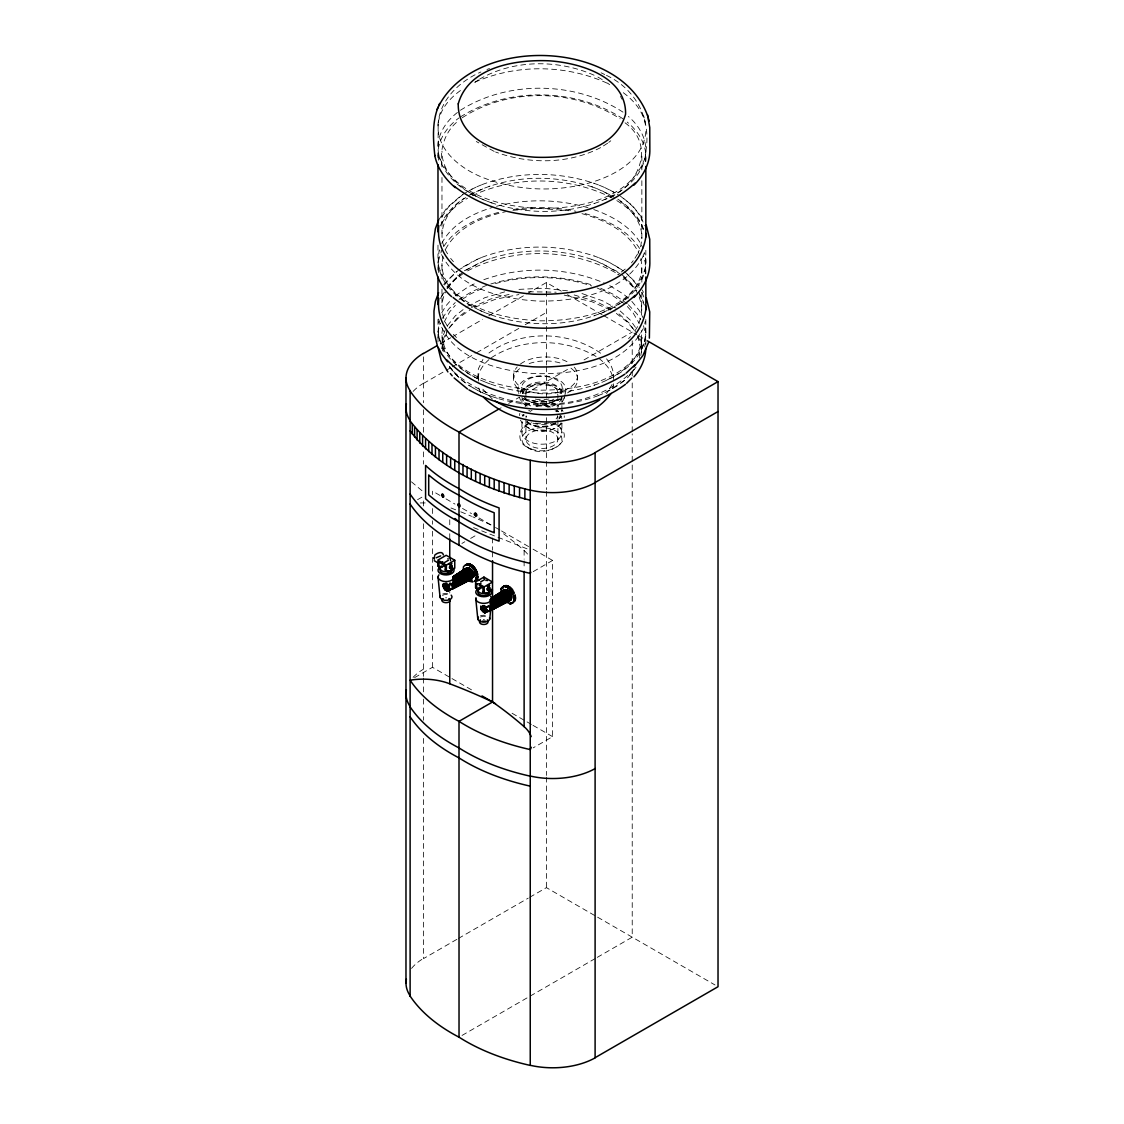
<?xml version="1.0" encoding="UTF-8"?>
<svg xmlns="http://www.w3.org/2000/svg" width="1124" height="1124" viewBox="0 0 1124 1124"><rect width="100%" height="100%" fill="white"/><g stroke="black" fill="none" stroke-linecap="round" stroke-linejoin="round"><path stroke-width="0.75" stroke-dasharray="5 3.75" d="M645.822 151.6L645.836 151.15C651.414 118.512 635.748 88.866 605.906 75.111M645.822 263.887L645.836 250.315M645.822 333.238L645.836 318.05M641.832 348.637L641.298 330.54M446.256 583.089C456.527 592.812 439.807 594.034 443.179 583.061M438.163 124.076L438.079 150.195M437.981 145.98C438.472 131.691 447.928 119.453 459.028 111.234M437.981 157.824C436.491 141.694 446.411 126.984 459.028 117.894M441.971 166.956C439.315 149.815 444.5 131.452 458.592 120.675M438.079 262.482L439.048 250.764M437.981 270.097L438.318 261.175L441.746 250.104M447.605 253.827C434.061 233.947 447.057 208.052 466.165 197.403M441.971 278.864L441.971 263.466L443.011 256.258M438.079 331.833L438.81 321.366M437.981 341.808L438.318 330.526L440.201 323.094M447.605 326.48C441.072 316.294 440.088 302.82 445.61 291.973M442.533 350.913L441.971 332.816L443.011 325.609M441.971 343.34L443.011 336.132L445.61 329.079M441.648 348.707L443.797 337.917L447.169 330.962M488.954 359.638C482.842 364.836 477.939 372.156 477.658 380.39L478.36 368.841L482.927 359.427M519.527 415.585L519.836 413.295M564.22 417.51L564.276 415.88M613.353 379.575C614.533 371.679 611.077 363.783 605.808 358.022M613.563 383.776L612.116 391.082M625.056 122.811C657.624 146.626 636.985 189.464 604.094 199.679M645.836 131.508C643.687 159.847 614.589 175.653 590.184 182.72C555.678 192.274 517.995 190.954 484.486 178.168C460.868 169.317 433.808 148.747 438.486 120.324C441.915 97.633 460.756 80.788 480.889 71.992M645.513 161.589C647.817 146.148 638.741 131.536 627.192 122.08M641.846 180.697L641.846 238.555L640.806 245.763L638.221 252.816M640.736 258.787C647.368 285.482 621.446 306.093 599.064 314.06M641.846 292.395L641.523 314.832L638.221 325.468M645.513 273.877L645.274 262.58L643.083 255.12M641.846 337.79C640.764 358.865 621.937 373.463 604.094 381.317M643.518 325.707L645.766 335.697L644.769 346.965M480.51 605.611C478.824 615.109 492.748 615.081 484.95 605.653M645.429 155.73C647.958 140.641 639.64 125.972 628.386 116.489M641.467 352.5L641.776 344.703L639.191 333.898M438.318 122.572C440.482 108.03 451.244 96.495 463.13 88.712M645.513 154.915C642.226 178.646 619.97 194.059 599.064 201.772M645.513 267.203C633.725 310.955 579.043 321.085 539.857 320.818C501.669 319.118 450.921 307.344 438.543 265.798M644.769 323.909L645.26 321.408M639.359 357.783L640.301 347.119L637.772 336.483M640.806 355.521L641.523 351.938M645.513 336.554C642.169 360.312 619.998 375.683 599.064 383.41M644.6 341.471L645.836 332.788L645.274 325.257M561.227 393.231L562.028 389.958M564.065 398.486L565.653 392.037M644.769 158.653C629.609 199.412 578.396 208.699 539.857 208.53C502.4 206.83 454.855 195.885 439.442 157.262M643.616 254.937L644.389 252.478M440.482 225.854C444.668 214.192 454.798 204.357 464.198 198.26M440.482 298.506L443.474 292.184M444.121 322.054L449.712 311.769L455.29 305.349M447.015 331.735L443.755 342.216L443.825 351.728M643.097 256.16C624.424 292.844 577.357 301.26 539.857 301.134C502.4 299.42 454.855 288.489 439.442 249.865M612.116 384.436L606.524 393.653M643.097 328.812C623.061 367.379 572.762 375.037 533.338 373.505C497.117 370.611 449.853 358.191 438.543 318.766M643.616 343.986C625.661 381.668 577.666 390.323 539.857 390.168C502.4 388.468 454.855 377.538 439.442 338.9M438.613 220.023L446.818 207.87L461.866 194.944M441.746 217.072L448.743 206.619L463.13 194.283M441.746 223.746C447.24 212.661 457.018 204.371 467.542 198.231M441.746 243.43C451.651 224.21 472.333 213.616 492.214 207.504M445.61 249.205C457.243 227.188 482.393 216.876 505.505 211.748M441.746 296.399L446.031 289.346M441.746 312.795L446.031 305.728L451.82 299.054M442.406 318.261L448.743 309.002L455.248 302.567M637.589 253.968L634.105 259.602M637.589 326.62L634.105 332.268M443.699 246.535C455.965 227.357 478.206 217.578 499.506 212.169M444.472 285.004L448.743 279.286L457.777 270.828M447.478 288.545L452.326 281.927L462.217 272.823M447.478 325.651L455.29 315.872L466.165 307.161M448.855 328.349L456.555 318.71L467.275 310.14M636.043 367.211L628.007 377.299L620.434 383.607M443.657 284.428L456.414 271.558M446.818 286.929L460.137 273.75M446.931 288.208L455.248 279.511L463.13 273.61M449.417 327.59L458.311 318.106L470.169 309.788M631.491 262.875L633.234 260.698M561.972 423.186C551.575 434.665 528.392 433.962 520.398 420.095M634.105 369.374C589.468 416.625 500.222 414.349 453.394 371.426M632.756 371.426L627.262 377.748M628.541 338.675L630.508 336.582M624.719 380.319L607.901 391.321M608.744 142.411L610.782 140.781M455.248 295.893L467.542 287.28L477.236 282.363M488.954 352.992C520.988 329.599 569.489 330.554 601.382 353.751M625.239 269.058L617.652 274.734M491.062 314.931C531.16 328.377 577.497 327.014 615.053 306.599C633.669 296.596 650.543 275.731 644.684 253.406M475.073 82.192L478.388 79.874M460.404 110.264C508.512 79.86 575.839 81.223 623.3 112.344M460.404 116.938C508.512 86.534 575.839 87.883 623.3 119.004M462.217 117.767C508.484 87.461 574.111 88.684 620.167 118.835M607.648 143.184L601.874 146.921M458.1 270.238L477.236 259.307M459.028 299.532L472.263 291.397L486.58 285.356M462.217 299.406L470.408 294.024L484.767 287.196M491.427 357.671C522 337.509 564.782 338.155 596.071 356.477M524.964 406.031C534.771 399.427 548.793 399.694 558.558 406.256M617.048 386.08L603.181 393.569M442.603 584.55L445.427 582.78M442.589 584.817L445.413 583.047M442.589 585.098L445.413 583.342M480.341 606.89L483.165 605.134M479.569 79.144C514.736 58.94 560.272 59.277 596.605 76.376M462.259 194.677L472.263 189.015M463.13 266.936L472.263 261.667M464.423 270.743L484.767 260.613M466.165 270.055L479.723 262.721M467.584 306.29L484.767 297.734L505.505 291.636M442.603 585.379L446.846 582.766M480.355 607.171L483.179 605.429M442.631 585.674L446.874 583.075M480.384 607.466L483.222 605.738M442.687 585.969L446.931 583.384M480.44 607.775L484.683 605.19M442.758 586.278L448.42 582.85M480.51 608.084L484.753 605.513M442.842 586.587L448.504 583.187M480.594 608.393L484.837 605.836M442.926 586.897L450.022 582.668M480.693 608.702L486.355 605.302M443.039 587.206L450.148 583.005M480.805 609.011L486.481 605.639M447.83 584.606L450.822 582.836M443.179 587.515L450.288 583.328M480.932 609.32L486.608 605.962M448.04 584.873L451.033 583.117M443.32 587.824L450.429 583.665M481.072 609.63L488.195 605.457M448.223 585.154L451.23 583.398M485.975 606.946L488.982 605.204M443.46 588.133L450.598 583.988M448.406 585.435L451.412 583.693M481.227 609.925L488.35 605.78M486.158 607.241L489.165 605.499M440.187 343.874L450.808 337.734M452.326 336.863L482.674 319.342M488.743 315.83L525.175 294.811M526.692 293.926L546.419 282.531L561.466 291.228M423.495 383.439L450.808 367.66M452.326 366.789L475.087 353.638M476.604 352.767L519.105 328.236M525.175 324.724L546.419 312.458M498.115 409.501L501.135 407.759M508.666 403.404L519.232 397.306M525.259 393.836L570.486 367.717M584.058 359.877L632.222 332.072M417.566 499.688L423.523 496.246M461.922 543.44L464.83 541.754M470.661 538.396L476.492 535.024M533.226 571.624L552.587 560.44L552.587 736.656L533.226 747.839M414.587 677.632L432.473 667.305L450.485 677.702M456.878 939.341L423.495 958.617L423.495 735.981M458.395 938.456L528.21 898.16M529.727 897.275L546.419 887.637L596.099 916.327M462.048 1035.429L595.748 958.238M597.28 957.353L632.222 937.177L632.222 433.808M443.629 588.428L450.78 584.311M448.574 585.73L451.581 584.002M481.381 610.22L488.533 606.103M486.327 607.536L489.333 605.808M443.811 588.709L450.977 584.62M481.564 610.515L488.729 606.412M448.729 586.04L451.736 584.311M486.481 607.831L489.488 606.117M443.994 588.99L451.174 584.93M481.746 610.796L488.926 606.721M486.622 608.14L489.642 606.426M444.205 589.271L451.384 585.211M481.957 611.063L489.137 607.016M444.401 589.524L451.609 585.492M482.154 611.316L489.362 607.297M444.626 589.777L450.401 586.559M482.379 611.568L489.6 607.55M444.837 590.002L450.64 586.812M482.603 611.807L486.945 609.405M445.076 590.226L450.879 587.037M482.828 612.018L487.184 609.63M445.301 590.423L451.131 587.248M483.053 612.215L487.423 609.84M468.764 195.421C506.32 175.007 552.657 173.644 592.755 187.09M470.408 194.789L484.767 187.961M600.609 147.609C568.519 164.216 529.151 164.469 495.6 152.007M467.542 270.884C514.005 246.606 573.942 247.898 619.071 274.663M471.462 307.555L490.781 298.956L511.856 293.715M445.54 590.606L451.37 587.445M483.292 612.411L487.676 610.037M445.778 590.774L451.623 587.627M483.531 612.566L487.914 610.206M446.017 590.929L450.415 588.569M483.77 612.721L488.167 610.36M446.256 591.055L450.668 588.709M484.008 612.847L486.945 611.287M446.495 591.154L450.921 588.821M484.247 612.959L487.198 611.4M446.734 591.252L451.16 588.906M484.486 613.044L487.437 611.484M446.959 591.308L451.412 588.976M484.711 613.114L487.676 611.554M447.197 591.365L451.651 589.032M447.408 591.379L450.387 589.833M484.95 613.156L487.914 611.596M485.161 613.184L488.139 611.625M447.633 591.393L450.822 589.805M448.04 591.322L451.581 589.51M471.476 189.352L477.236 186.64M474.749 82.263C517.054 63.464 567.999 64.475 609.742 84.37M472.263 195.688C516.604 174.965 571.315 176.173 614.547 199.229M474.721 307.33L495.333 299.321L518.895 294.558M556.83 400.762L562.407 398.542L551.561 401.085L555.958 400.467L554.118 400.72M476.871 186.767L482.477 184.462M476.871 259.433L482.477 257.129M530.092 423.074C518.262 425.589 515.776 442.603 527.465 447.226M598.221 395.634L603.335 393.526M486.945 69.463L489.488 68.536M482.14 184.575C517.785 171.284 558.08 171.284 594.076 183.31M491.062 202.643C526.116 214.572 565.456 214.487 600.174 201.393M482.14 257.241C517.785 243.936 558.08 243.936 594.076 255.963M483.643 260.993C518.361 247.898 557.715 247.814 592.755 259.742M483.84 279.679C522.59 265.868 566.805 267.02 604.656 283.22M491.062 384.282C526.116 396.21 565.456 396.126 600.174 383.045M598.361 395.592C566.861 407.436 530.697 407.998 498.115 398.556M489.01 186.387L490.022 186.05M593.795 203.683L594.807 203.346M489.01 259.04L490.022 258.717M593.795 315.956L594.807 315.633M593.795 385.321L594.807 384.984M490.795 283.979C524.149 273.863 560.721 274.565 593.781 285.58M558.558 399.849L560.525 399.231M496.569 206.282C526.425 198.498 558.403 199.103 588.021 207.701M495.487 283.585C526.861 274.846 560.89 275.647 591.786 285.974M513.317 209.471C534.083 206.338 555.425 206.985 575.98 211.298M512.895 210.343L537.595 208.249L568.674 210.722M518.965 289.374L543.875 288.18L573.17 291.481M553.022 400.889L531.905 400.734L533.226 400.959L522.112 398.275L527.437 400.566M528.435 291.762L556.183 292.184M564.164 295.092L591.941 301.724L611.99 310.744M574.181 294.966L596.31 301.583L615.025 311.137M585.042 213.546C606.524 219.672 628.934 230.308 640.694 250.259M581.951 213.658C604.586 219.897 629.075 231.446 639.191 254.024M581.951 293.533L602.239 300.656L616.107 308.173M492.649 396.8L498.227 398.584M593.781 183.198L599.654 185.376M591.786 186.739L598.207 189.113M593.781 209.556C613.634 216.609 634.287 228.284 643.083 248.446M492.045 202.994C470.127 195.435 446.692 181.61 439.512 158.077M593.781 255.851L599.654 258.028M591.786 259.405L598.207 261.766M485.624 312.908L492.045 315.268M485.624 382.258L492.045 384.633M487.366 394.847L492.776 396.828M473.569 527.62L528.617 549.439M599.331 185.263L605.021 187.638M597.125 188.72L613.128 196.264M494.181 151.403L476.281 141.512M486.706 201.013C465.673 192.766 441.887 176.243 441.971 151.178M599.331 257.916L605.021 260.29M597.125 261.372L617.807 271.783M600.666 288.194L614.547 294.938L627.192 303.719M597.125 287.955L611.751 294.98L623.918 303.424M480.398 310.702L486.706 313.301M480.398 380.053L486.706 382.652M482.308 392.697L487.507 394.889M601.115 72.807L604.712 74.535M604.656 187.511L614.968 192.724M602.239 190.883L616.107 198.414M604.656 260.164L610.501 262.946M602.239 263.55L620.167 273.891M481.578 311.137L475.199 308.201M439.512 339.715C445.371 359.441 463.481 372.69 481.578 380.488M527.058 447.001C544.831 461.795 584.115 436.519 552.221 422.821A19.993 11.549 0 0 1 531.835 422.807M482.463 392.754L477.349 390.309M597.898 77.078L604.136 80.717M609.742 189.942L619.071 195.337M609.742 262.609L622.78 270.378M609.742 285.651L623.3 293.982L630.761 300.263M438.051 262.033C439.681 283.81 458.086 300.08 476.688 308.791M476.688 378.142C459.407 369.445 441.577 353.793 441.971 332.816M477.644 390.435L468.455 385.181M567.494 294.699L602.113 314.692M603.616 315.563L636.732 334.685M638.249 335.556L645.766 339.898M439.976 495.431L432.473 491.09L432.473 494.574M445.989 498.887L454.995 504.1M462.498 508.427L471.504 513.626M479.021 517.967L492.537 525.765A485.961 280.564 0 0 0 476.309 518.347M495.529 527.507L500.039 530.106M501.543 530.964L531.568 548.301M533.071 549.172L552.587 560.44M451.988 678.573L474.511 691.569M512.052 713.248L525.568 721.046M527.072 721.917L531.568 724.516M533.071 725.387L552.587 736.656M597.603 917.184L715.019 984.975M616.809 200.62C628.934 207.996 640.132 218.562 644.389 232.471M614.547 265.222L623.3 270.926M472.066 306.276C456.611 297.495 441.507 282.489 441.971 263.466M473.092 387.963L460.559 379.336L449.488 367.267M619.942 195.745L632.601 205.748L643.49 219.658M617.807 199.131C629.061 206.521 639.331 216.665 643.673 229.689M616.345 313.427L627.628 322.321L635.861 332.226M623.3 92.702C634.653 101.062 644.614 113.187 645.766 127.743M607.55 83.092L609.644 84.736M623.3 198.274C632.657 205.242 640.961 214.431 644.389 225.798M620.167 201.238C632.039 209.893 642.352 223.198 641.846 238.555M624.607 271.657L639.177 285.749M622.204 274.846L636.24 288.503M623.3 277.6L636.83 290.638M620.167 310.997L630.438 320.242L637.561 330.386M619.015 313.905L629.131 323.01L636.156 333.013M598.825 358.387C605.611 363.417 611.582 370.344 613.198 378.844M492.396 399.118L481.929 388.286M464.802 382.553L454.686 373.449L449.642 366.86M411.44 481.831L423.327 491.834M627.192 274.003L639.303 287.491M623.918 276.855L633.177 286.423L637.561 293.28M628.386 304.801L636.83 313.68L640.694 319.609M631.828 301.373L639.303 310.533L643.083 317.797M627.347 306.515L633.177 313.006L639.191 323.375M453.394 334.32L456.47 337.523M450.654 258.365L453.394 261.667M452.48 370.33L448.265 364.738M562.281 410.091L563.054 411.398M620.448 96.439L622.134 99.348M642.057 289.837L643.49 292.31M638.699 292.001L643.673 302.342M639.303 294.151L644.389 305.124M641.959 292.31L644.389 298.464M637.884 335.711L640.764 342.82L642.099 350.07M480.566 392.585L478.613 387.766M639.191 296.792L641.298 303.972L641.846 311.207M521.873 389.691L522.674 392.978M643.701 115.913L644.207 117.978M644.6 119.636L645.106 121.729M438.543 153.51L439.596 158.442M438.697 154.705L438.051 149.745M478.613 381.12L477.658 373.744M438.543 335.149L439.596 340.094M438.697 336.343L438.051 331.383M438.543 160.184L437.981 152.653M438.543 272.472L437.981 264.941M437.981 334.292L438.051 338.057M645.836 157.824L645.836 161.266M645.836 270.111L645.836 273.553M645.836 339.462L645.836 346.993M641.846 156.152L641.846 171.93M641.846 268.439L641.846 283.838M632.222 340.839L632.222 363.642M632.222 372.409L632.222 375.922M632.222 382.933L632.222 432.052M577.596 376.231L577.596 380.221M561.902 396.814L561.902 411.679M561.902 423.242L561.902 433.147M557.897 395.072L557.897 411.693M557.897 419.716L557.897 439.653A16.003 9.231 0 0 1 533.324 447.043A16.003 9.231 0 0 1 534.518 431.068A16.003 9.231 0 0 1 557.897 439.653M546.419 282.531L546.419 365.075M546.419 366.817L546.419 407.155M546.419 417.678L546.419 489.572M546.419 491.329L546.419 775.405M546.419 777.162L546.419 887.637M525.92 394.285L525.92 405.919M525.92 418.915L525.92 438.852M503.58 533.774A485.961 280.564 0 0 1 524.121 550.465L524.121 559.176M524.121 560.932L524.121 569.657M521.929 404.078L521.929 397.474A23.997 13.853 0 0 0 559.893 398.894M521.929 422.245L521.929 432.15M513.64 374.629L513.64 378.619M492.537 537.975L492.537 550.198M492.537 551.94L492.537 558.909M449.755 519.738L449.755 526.72M449.755 533.703L449.755 538.93M449.755 582.541L449.755 593.022M441.971 177.48L441.971 233.581M441.971 289.121L441.971 306.234M437.981 245.144L437.981 258.267M437.981 319.427L437.981 327.618M432.473 508.54L432.473 513.766M432.473 520.749L432.473 524.234M432.473 531.216L432.473 555.649M432.473 557.392L432.473 667.305M423.495 356.842L423.495 402.729M423.495 409.74L423.495 432.543M423.495 451.848L423.495 464.128M423.495 500.967L423.495 506.222M423.495 523.77L423.495 676.367M423.495 678.123L423.495 692.145M423.495 699.156L423.495 720.203M480.594 617.076A4.243 2.459 0 0 1 487.437 617.469M480.384 615.854A5.999 3.47 0 0 1 487.437 615.966M483.32 619.591A4.243 2.459 0 0 1 484.388 619.605M442.519 595.523A4.243 2.459 0 0 1 449.684 595.678M442.617 594.048A5.999 3.47 0 0 1 449.684 594.16M445.568 597.799A4.243 2.459 0 0 1 446.635 597.799M411.553 968.424A60.822 35.111 0 0 1 423.327 958.519M413.098 677.365A60.822 35.111 0 0 1 423.327 669.272M413.098 391.433A60.822 35.111 0 0 1 423.327 383.34M420.221 502.962A47.882 27.65 0 0 1 426.403 502.976M450.991 507.992A485.961 280.564 0 0 1 455.908 509.903M460.77 511.827A485.961 280.564 0 0 1 471.574 516.309M472.754 516.815A485.961 280.564 0 0 1 475.129 517.841M524.065 550.479A47.882 27.65 0 0 1 528.055 554.694M574.223 367.155A31.992 18.476 0 0 1 545.393 393.906A31.992 18.476 0 0 1 517.209 366.93M520.384 364.064A31.992 18.476 0 0 1 569.643 363.235M570.95 368.138A31.992 18.476 0 0 1 566.805 393.26M524.486 393.288A31.992 18.476 0 0 1 520.384 368.054M529.165 363.572A31.992 18.476 0 0 1 561.747 363.459M559.331 418.831A18.181 10.495 0 0 0 560.089 415.599A18.181 10.495 0 0 1 559.611 418.873M555.537 422.75A18.181 10.495 0 0 1 526.819 421.669M523.826 414.7A18.181 10.495 0 0 0 523.728 416.006A18.181 10.495 0 0 1 523.981 414.714M535.6 405.961A18.181 10.495 0 0 1 552.067 407.099M557.616 410.513A18.181 10.495 0 0 1 558.656 411.707M557.813 393.99A16.003 9.231 0 0 1 557.687 394.566M553.893 399.132A16.003 9.231 0 0 1 529.896 399.118M525.92 393.203A16.003 9.231 0 0 1 542.091 383.79A16.003 9.231 0 0 1 557.897 393.414M557.673 399.259A19.122 11.043 0 0 1 539.998 404.008A19.122 11.043 0 0 1 524.304 397.32M522.801 393.231A19.122 11.043 0 0 1 542.133 381.977A19.122 11.043 0 0 1 561.017 393.498M518.164 391.728A23.997 13.853 0 0 1 543.665 375.894A23.997 13.853 0 0 1 564.894 393.709M561.705 397.559A23.997 13.853 0 0 1 560.834 398.233M518.796 393.456A23.997 13.853 0 0 1 518.431 392.599M564.178 397.685A22.396 12.926 0 0 1 556.745 406.003M527.128 406.031A22.396 12.926 0 0 1 519.583 397.39M520.103 393.372A22.396 12.926 0 0 1 542.147 383.396A22.396 12.926 0 0 1 563.827 393.639M561.803 397.545A19.993 11.549 0 0 1 547.683 407.38M530.739 405.904A19.993 11.549 0 0 1 521.986 397.278M522.435 393.681A19.993 11.549 0 0 1 541.487 384.773A19.993 11.549 0 0 1 561.171 393.217M561.059 422.764A19.993 11.549 0 0 1 541.08 430.97A19.993 11.549 0 0 1 522.351 421.837M522.758 416.105A19.993 11.549 0 0 1 523.615 414.77M528.659 410.794A19.993 11.549 0 0 1 529.615 410.33M555.115 410.766A19.993 11.549 0 0 1 556.928 411.82M560.792 415.627A19.993 11.549 0 0 1 561.845 418.479M553.078 423.074A19.993 11.549 0 0 1 556.689 440.425A19.993 11.549 0 0 1 526.439 439.962A19.993 11.549 0 0 1 531.638 422.75M557.56 415.739A16.003 9.231 0 0 1 557.813 418.634M555.101 422.877A16.003 9.231 0 0 1 528.645 422.807M528.097 422.315A16.003 9.231 0 0 1 527.17 421.261M525.92 417.257A16.003 9.231 0 0 1 526.144 416.105M529.924 411.539A16.003 9.231 0 0 1 532.073 410.372M556.254 422.933A18.181 10.495 0 0 1 526.201 421.767M536.668 406.424A18.181 10.495 0 0 1 551.083 407.408M556.31 410.063A18.181 10.495 0 0 1 558.178 411.763M561.059 416.161A19.993 11.549 0 0 1 559.064 418.76M522.646 415.95A19.993 11.549 0 0 1 522.126 414.517M525.414 406.298A19.993 11.549 0 0 1 557.743 405.778M561.466 410.443A19.993 11.549 0 0 1 561.845 411.876M557.687 416.161A16.003 9.231 0 0 1 556.113 418.873M549.271 422.821A16.003 9.231 0 0 1 534.743 422.877M526.51 417.102A16.003 9.231 0 0 1 526.088 415.964M536.359 405.961A16.003 9.231 0 0 1 551.673 407.309M556.211 410.485A16.003 9.231 0 0 1 557.012 411.567M523.728 393.245A20.344 11.746 0 0 1 542.049 376.245A20.344 11.746 0 0 1 559.963 393.386M548.976 398.992A20.344 11.746 0 0 1 535.193 399.062M531.174 448.996A19.993 11.549 0 0 0 561.888 439.751A19.993 11.549 0 0 0 532.664 429.017A19.993 11.549 0 0 0 531.174 448.996"/><path stroke-width="1.5" d="M645.836 348.496C645.555 359.048 640.792 369.079 633.894 376.919M473.654 576.991C474.82 572.987 469.298 564.908 465.505 569.222M474.103 581.614L475.649 579.843L476.14 576.949M476.927 579.605C472.965 582.92 479.231 578.523 477.812 575.98M508.708 600.708C516.492 599.696 506.418 584.185 503.018 591.87M505.856 601.944C525.863 611.358 503.285 571.006 500.686 592.741M645.836 166.436L645.836 237.08C637.912 286.17 574.111 295.71 533.338 294.179C495.782 291.552 433.485 274.031 438.81 225.657M645.836 276.996L645.836 309.746C637.912 358.823 574.111 368.377 533.338 366.831C495.782 364.204 433.485 346.698 438.81 298.31M489.741 619.071L491.736 599.247M649.377 338.127L649.728 311.896L646.258 297.846M502.456 588.611L503.678 586.419L506.207 585.59L510.746 587.838L509.074 588.807M513.401 601.635L515.368 599.809L513.696 600.778M438.079 107.173C432.038 122.446 433.147 139.615 434.833 155.66M648.464 342.609L642.9 355.549L633.866 366.86M487.296 588.667L487.661 587.922A1.546 0.885 -60 0 1 488.771 587.135L489.221 587.318A1.672 0.969 -60 0 1 489.333 588.569M487.872 589.004L488.223 588.259A1.546 0.885 -60 0 1 489.333 587.613M437.096 109.492C470.844 34.422 621.108 38.188 648.127 117.219M438.683 105.74L439.653 103.45M438.613 220.023L435.367 228.762L433.976 238.414C431.293 259.166 434.89 282.419 451.623 296.638M438.613 292.676L435.367 301.415L433.976 311.067L434.089 332.142L437.306 345.602M611.105 393.47C582.85 431.771 515.635 429.93 483.559 397.236M451.216 567.522L451.581 566.777A1.672 0.969 -60 0 0 451.469 565.513L451.019 565.344M635.074 183.114C587.304 227.146 504.493 225.39 454.251 186.247M633.866 185.207C642.956 176.299 649.517 164.245 649.841 151.319L649.756 127.588L647.522 114.732M635.074 295.387C586.939 339.687 503.088 337.832 453.056 297.467M633.866 297.495C642.956 288.587 649.517 276.532 649.841 263.606L649.728 239.243L646.258 225.193M635.074 364.752L626.054 373.21M631.786 378.1L626.616 383.298M625.506 384.31C581.164 417.201 516.141 416.442 468.919 389.873M478.613 580.476L479.484 580.096M624.789 374.208C572.313 407.872 491.581 406.326 447.001 360.059M599.809 399.849C569.222 419.997 526.439 419.364 495.164 401.029M453.45 576.415L466.502 568.07M453.843 576.205L466.966 567.887M491.399 598.094L504.718 589.693M452.832 577.005L467.219 567.845M453.056 576.977L467.472 567.817M492.017 597.884L504.971 589.636M492.256 597.856L505.224 589.608M454.166 576.415L464.086 570.121M453.295 576.977L467.739 567.817M491.048 598.783L505.491 589.622M453.534 577.005L468.02 567.845M493.253 597.547L503.159 591.28M491.286 598.811L505.772 589.65M453.787 577.062L468.301 567.901M490.078 599.766L506.053 589.707M454.04 577.132L468.596 567.985M490.331 599.851L506.348 589.791M452.832 578.143L468.891 568.098M490.584 599.935L506.643 589.903M453.098 578.256L469.186 568.238M490.851 600.061L506.938 590.03M453.351 578.396L469.481 568.393M491.104 600.188L507.233 590.198M453.604 578.551L469.79 568.575M489.895 601.256L507.542 590.381M453.871 578.734L470.085 568.786M490.148 601.438L507.837 590.592M454.124 578.93L470.38 569.025M490.401 601.635L508.132 590.817M452.888 580.054L470.675 569.278M490.64 601.846L508.427 591.069M453.127 580.279L470.956 569.545M490.879 602.085L508.708 591.336M453.365 580.532L471.237 569.84M491.118 602.323L508.989 591.631M453.59 580.785L471.504 570.149M491.343 602.59L509.256 591.941M453.815 581.066L471.757 570.472M490.078 603.743L509.509 592.264M452.536 582.232L472.01 570.809M490.289 604.024L509.762 592.601M452.733 582.527L472.249 571.161M490.486 604.319L510.001 592.952M452.916 582.822L472.459 571.512M490.668 604.628L510.226 593.317M423.495 353.512L437.152 345.63M498.115 409.501L458.999 432.08L458.999 545.126A185.615 107.159 0 0 0 530.233 573.352M718.025 381.612L595.102 452.579L595.102 1057.684L718.025 986.717L718.025 381.612L647.269 340.769M434.609 555.326C436.477 553.275 442.449 550.409 443.432 554.919M436.098 557.813L440.678 555.902M437.812 560.131L446.186 555.298L454.756 560.23L454.756 568.21L449.164 571.442A4.173 2.417 -60 0 1 446.383 570.627L445.23 569.98L445.23 565.737L440.201 562.843M444.345 562.632L448.392 560.286M437.812 562.913L437.812 565.695L438.95 566.356A4.173 2.417 -60 0 0 441.746 567.17L445.933 564.74M439.231 560.96L446.368 565.077L454.756 560.23M595.102 482.505L718.025 411.539M463.032 571.526L463.51 566.538L467.64 563.827M465.21 564.993L468.034 563.784M466.362 564.754L468.455 563.784M466.783 564.754C472.361 562.112 476.927 569.98 477.714 574.856M467.205 564.796L469.326 563.925M467.654 564.894L469.776 564.051M468.104 565.021L470.239 564.22M468.553 565.189L470.703 564.431M469.017 565.4L471.167 564.684M469.481 565.653L471.63 564.965M469.944 565.934L472.094 565.288M470.408 566.257L472.544 565.653M470.872 566.622L472.993 566.046M471.321 567.002L473.443 566.468M471.757 567.423L473.864 566.918M472.192 567.887L474.286 567.395M472.614 568.365L474.693 567.887M473.007 568.856L475.073 568.421M473.401 569.39L475.438 568.955M473.766 569.924L475.789 569.517M476.042 575.825L474.426 571.062L476.112 570.093M474.735 571.652L476.407 570.683M475.002 572.242L476.674 571.273M475.241 572.847L476.927 571.877M475.466 573.451L477.138 572.481M475.649 574.055L477.335 573.085M475.817 574.645L477.489 573.676M475.944 575.235L477.616 574.266M476.14 577.497L477.812 576.528M468.104 580.153L469.944 581.361L471.63 580.406M476.098 578.017L477.784 577.048M476.042 578.509L477.714 577.539M475.944 578.986L477.616 578.017M475.817 579.422L477.489 578.467M475.649 579.843L477.335 578.874M475.466 580.223L477.138 579.253M474.735 581.178L476.407 580.209M475.564 581.923L483.938 577.09L492.509 582.035L484.121 586.869L479.85 584.396M480.693 581.881L484.753 579.534M482.294 587.346L479.498 588.948L478.36 588.288M501.726 587.669L504.999 585.702M501.473 587.993L503.159 587.023M503.707 586.587L505.786 585.576M501.262 588.344L502.934 587.374M504.536 586.545L506.207 585.59M501.065 588.723L502.751 587.754M504.957 586.602L506.643 585.632M500.911 589.131L502.583 588.175M505.407 586.686L507.079 585.716M505.856 586.812L507.528 585.843M506.306 586.981L507.992 586.011M506.769 587.192L508.455 586.222M507.233 587.445L508.919 586.475M507.697 587.726L509.383 586.77M508.16 588.049L509.846 587.093M508.624 588.414L510.296 587.445M509.509 589.229L511.195 588.259L512.038 589.187L510.366 590.156M509.945 589.678L511.617 588.709M510.76 590.662L512.825 590.212L511.518 591.73M511.153 591.182L512.825 590.212M512.179 592.854L513.865 591.898L512.488 593.444M512.755 594.034L514.427 593.079M513.57 596.437L515.087 594.877M513.696 597.041L515.242 595.481M513.794 597.617L515.466 596.647M513.851 598.193L515.537 597.223M513.893 598.755L515.565 597.785M513.893 599.289L515.565 598.319M513.851 599.809L515.537 598.839M513.794 600.3L515.466 599.345M513.57 601.228L515.242 600.258M509.509 603.757L511.195 602.801M509.945 603.813L511.617 602.843M513.218 602.028L514.89 601.059M510.366 603.813L512.446 602.801M511.153 603.7L512.825 602.731M453.084 583.145L472.67 571.891M490.837 604.937L510.422 593.683M451.736 584.311L472.867 572.271M491.005 605.246L510.619 594.062M451.89 584.635L473.035 572.65M491.146 605.569L510.802 594.441M452.017 584.958L473.204 573.029M491.286 605.892L510.956 594.835M452.129 585.267L473.344 573.423M489.881 607.072L511.097 595.214M452.227 585.59L473.457 573.816M489.98 607.396L511.223 595.608M452.312 585.913L473.569 574.195M490.064 607.705L511.322 596.001M452.382 586.222L473.654 574.575M490.134 608.028L511.406 596.38M452.438 586.531L473.71 574.954M490.19 608.337L511.462 596.76M452.466 586.84L473.752 575.319M490.219 608.632L511.504 597.125M452.494 587.135L473.78 575.685M490.247 608.941L511.532 597.476M452.494 587.431L473.78 576.036M490.247 609.222L511.532 597.827M452.466 587.697L473.752 576.373M490.219 609.503L511.504 598.165M452.438 587.964L473.71 576.682M490.19 609.756L511.462 598.488M452.382 588.217L472.136 577.792M490.134 610.009L511.406 598.797M488.912 610.711L499.267 605.246M452.312 588.456L472.052 578.073M452.227 588.681L471.954 578.34M489.165 610.782L511.322 599.078M489.98 610.472L511.223 599.345M453.127 588.245L469.467 579.689M451.876 589.046L471.827 578.593M489.404 610.824L504.254 603.04M489.628 610.852L511.097 599.598M452.017 589.06L471.532 579.015M489.769 610.866L510.802 600.019M451.736 589.383L471.167 579.338M488.785 611.568L510.422 600.356M483.812 589.51L483.84 590.409M472.614 582.021L469.944 581.361M450.106 568.294L449.656 568.126A1.672 0.969 -60 0 1 449.544 566.875L449.909 566.131A1.546 0.885 -60 0 1 451.019 565.484M489.333 587.473L489.783 587.641A1.672 0.969 -60 0 1 489.909 588.906L489.544 589.65A1.546 0.885 -60 0 1 488.434 590.423L487.985 590.255M530.247 490.233C485.301 479.161 438.571 458.831 410.119 420.882M530.247 500.208C485.301 489.137 438.571 468.806 410.119 430.857M491.357 589.355L492.509 590.016L486.917 593.233A4.173 2.417 -60 0 1 484.135 592.432L482.983 591.786L482.983 587.543L479.217 585.365M437.489 562.59L434.286 560.707M440.608 566.496L441.746 567.156M449.164 571.442L448.026 570.781A4.173 2.417 -60 0 1 445.244 569.966M475.564 583.314L475.564 587.501L476.702 588.161A4.173 2.417 -60 0 0 479.498 588.976M482.013 695.911L495.529 703.708M467.472 388.988L454.124 377.959M455.037 518.515L458.999 521.845A186.078 107.44 0 0 0 499.084 541.15L499.084 507.908A186.078 107.44 0 0 1 458.999 488.603A186.078 107.44 0 0 1 425.575 465.462L425.575 498.719A186.078 107.44 0 0 0 458.999 521.845M455.248 187.61C445.273 179.25 437.11 168.024 434.679 155.028M447.577 361.802L441.76 354.186L437.559 346.178M450.345 373.575L452.185 375.781M447.9 371.932L441.17 360.34L438.079 347.625M648.45 118.582L649.054 121.097M475.775 598.839L477.784 618.776M438.023 577.048L440.032 596.97M645.766 233.314L645.836 237.08M645.766 305.967L645.836 309.746M524.866 488.982L524.866 498.958M524.121 571.399L524.121 726.666A47.882 27.65 0 0 1 531.188 736.613M519.541 487.633L519.541 497.609M514.3 486.2L514.3 496.176M509.144 484.655L509.144 494.63M504.072 483.025L504.072 493M499.084 481.311L499.084 491.286M494.181 479.498L494.181 489.474M492.537 560.665L492.537 597.294M492.537 609.517L492.537 701.98A485.961 280.564 0 0 1 524.121 726.666M489.39 477.602L489.39 487.563M484.697 475.607L484.697 485.582M483.938 577.09L483.938 578.424M484.121 586.869L484.121 592.446M480.117 473.541L480.117 483.517M476.702 583.918L476.702 588.161M475.649 471.392L475.649 481.367M475.649 513.275L475.649 515.944M471.307 469.158L471.307 479.133M467.078 466.839L467.078 476.815M462.976 464.465L462.976 474.44M410.119 996.061L410.119 390.955A185.615 107.159 0 0 0 459.013 432.066A185.615 107.159 0 0 0 530.233 460.32L530.247 1065.411A185.615 107.159 0 0 1 459.028 1037.171L458.999 721.341A185.615 107.159 0 0 1 410.105 680.203A47.882 27.65 0 0 1 449.712 683.771A485.961 280.564 0 0 1 492.523 701.98L458.999 721.341A185.615 107.159 0 0 0 530.233 749.567M454.742 459.716L454.742 469.692M450.612 457.342L450.612 467.317M449.755 538.93L449.755 558.122M449.755 599.991L449.755 683.743M446.621 454.911L446.621 464.872M446.368 565.077L446.368 570.641M442.758 452.396L442.758 462.371M442.758 494.279L442.758 496.948M439.02 449.811L439.02 459.786M438.95 562.126L438.95 566.356M437.981 164.708L437.981 231.909M437.981 276.996L437.981 304.562M435.438 447.169L435.438 457.145M431.995 444.458L431.995 454.433M428.708 441.69L428.708 451.665M425.575 438.866L425.575 448.841M422.596 435.986L422.596 445.961M419.772 433.049L419.772 443.025M417.102 430.071L417.102 440.046M414.601 427.05L414.601 437.025M412.283 423.987L412.283 433.962M405.975 378.001L405.975 983.107M450.19 559.218A4.018 2.318 -60 0 1 450.345 559.513M450.513 560.258A4.018 2.318 -60 0 1 450.527 560.679M447.774 558.909A4.018 2.318 -60 0 1 448.139 558.74M434.454 559.204A4.004 2.304 0 0 1 433.92 558.347M433.878 558.052A4.004 2.304 0 0 1 433.906 557.743M434.37 556.9A4.004 2.304 0 0 1 434.651 556.647M442.758 561.733A4.004 2.304 0 0 1 442.294 561.86M440.243 562A4.004 2.304 0 0 1 439.723 561.93M438.767 561.691A4.004 2.304 0 0 1 437.953 561.312M449.164 564.29A1.475 0.843 0 0 0 450.415 564.712L451.834 563.897A1.475 0.843 0 0 0 451.483 563.264M487.437 620.785A4.243 2.459 0 0 1 486.285 624.003A4.243 2.459 0 0 1 480.636 623.679A4.243 2.459 0 0 1 480.594 620.406M489.741 590.479A5.999 3.47 0 0 1 482.041 593.43A5.999 3.47 0 0 1 478.445 588.512M479.274 587.81A5.999 3.47 0 0 1 480.384 587.248M489.544 591.168A5.999 3.47 0 0 1 483.151 595.551A5.999 3.47 0 0 1 478.445 590.507M490.682 589.777A7.994 4.622 0 0 1 488.252 595.931A7.994 4.622 0 0 1 477.447 594.933A7.994 4.622 0 0 1 478.473 588.639M490.682 596.423A7.994 4.622 0 0 1 484.964 603.321A7.994 4.622 0 0 1 475.986 597.701M489.544 617.764A5.999 3.47 0 0 1 483.151 622.148A5.999 3.47 0 0 1 478.445 617.104M487.535 619.83A4.243 2.459 0 0 1 487.268 620.097M485.245 621.01A4.243 2.459 0 0 1 482.632 621.066M480.412 620.195A4.243 2.459 0 0 1 480.103 619.942M478.051 588.47A4.173 2.417 -60 0 1 475.578 587.487M484.866 592.938A4.173 2.417 -60 0 1 482.997 591.772M487.17 588.737A1.672 0.969 -60 0 0 487.282 590.002L487.858 590.1A1.546 0.885 -60 0 0 488.715 589.622M487.858 590.325A1.672 0.969 -60 0 1 487.746 589.074M485.891 580.532A4.018 2.318 -60 0 1 486.594 580.363M487.226 580.448A4.018 2.318 -60 0 1 487.493 580.574M472.502 581.249A4.004 2.304 0 0 1 472.206 580.996M471.659 579.548A4.004 2.304 0 0 1 471.743 579.253M480.96 583.37A4.004 2.304 0 0 1 480.524 583.539M479.555 583.749A4.004 2.304 0 0 1 477.489 583.735M476.983 583.637A4.004 2.304 0 0 1 476.52 583.497M476.084 583.314A4.004 2.304 0 0 1 475.705 583.117M487.156 586.264A1.475 0.843 0 0 0 488.167 586.517L489.586 585.702A1.475 0.843 0 0 0 489.235 585.07M439.99 566.777A4.173 2.417 -60 0 1 437.826 565.681M450.218 599.879A4.243 2.459 0 0 1 445.315 602.647A4.243 2.459 0 0 1 442.252 599.106M451.862 569.109A5.999 3.47 0 0 1 444.289 571.624A5.999 3.47 0 0 1 440.397 567.114M441.072 566.356A5.999 3.47 0 0 1 441.521 566.018M443.263 565.246A5.999 3.47 0 0 1 445.385 564.866M451.792 569.376A5.999 3.47 0 0 1 446.144 573.774A5.999 3.47 0 0 1 440.172 569.517M452.93 567.985A7.994 4.622 0 0 1 450.766 574.027A7.994 4.622 0 0 1 440.116 573.423A7.994 4.622 0 0 1 440.018 567.255M453.717 575.713A7.994 4.622 0 0 1 445.202 581.558A7.994 4.622 0 0 1 438.922 574.828M451.202 595.158A5.999 3.47 0 0 1 446.902 600.328A5.999 3.47 0 0 1 440.172 596.113M449.193 598.53A4.243 2.459 0 0 1 448.827 598.741M443.418 598.853A4.243 2.459 0 0 1 443.011 598.642M410.288 996.019A60.822 35.111 0 0 1 406.396 979.06M459.013 1037.171A185.615 107.159 0 0 1 410.105 996.061M410.105 716.775A185.615 107.159 0 0 0 459.013 757.899A185.615 107.159 0 0 0 530.233 786.14M410.288 706.771A60.822 35.111 0 0 1 406.396 689.813M410.288 390.913A60.822 35.111 0 0 1 423.327 353.414M410.105 706.813A185.615 107.159 0 0 0 459.013 747.924A185.615 107.159 0 0 0 530.233 776.164M410.288 420.84A60.822 35.111 0 0 1 406.396 403.881M459.013 545.112A185.615 107.159 0 0 1 410.105 504.002M410.105 494.026A185.615 107.159 0 0 0 459.013 535.136A185.615 107.159 0 0 0 530.233 563.377M595.256 1057.782A60.822 35.111 0 0 1 530.303 1065.313M595.256 768.521A60.822 35.111 0 0 1 530.303 776.052M595.256 452.677A60.822 35.111 0 0 1 530.303 460.208M531.259 747.263A47.882 27.65 0 0 1 530.303 749.567M595.256 482.603A60.822 35.111 0 0 1 530.303 490.134M530.823 572.214A47.882 27.65 0 0 1 530.303 573.352M458.241 103.872C457.58 141.68 504.24 155.252 534.982 157.205C568.098 158.596 615.179 151.192 625.59 114.128C626.237 76.32 579.577 62.747 548.835 60.794C515.719 59.403 468.638 66.808 458.241 103.872M450.26 566.819L450.106 567.198A1.672 0.969 -60 0 0 450.232 568.463L450.682 568.632A1.546 0.885 -60 0 0 451.792 567.845L452.157 567.1A1.672 0.969 -60 0 0 452.031 565.85L451.581 565.681A1.546 0.885 -60 0 0 450.471 566.454L450.26 566.819M494.181 532.692L494.181 512.741A186.134 107.468 0 0 1 458.999 495.248A186.134 107.468 0 0 1 428.708 474.946L428.708 494.883A186.134 107.468 0 0 0 458.999 515.199A186.134 107.468 0 0 0 494.181 532.692M441.69 494.897A1.63 0.857 63.9 0 0 443.278 497.117A1.63 0.857 63.9 0 0 443.263 494.813A1.63 0.857 63.9 0 0 441.69 494.897M457.819 504.592A1.63 0.983 57.8 0 0 458.999 506.559A1.63 0.899 62.1 0 0 460.095 505.912A1.63 0.899 62.1 0 0 458.999 503.903A1.63 0.983 57.8 0 0 457.819 504.592M474.44 514.37A1.63 1.012 55.7 0 0 476.52 515.972A1.63 1.012 55.7 0 0 475.958 513.485A1.63 1.012 55.7 0 0 474.44 514.37"/></g></svg>
